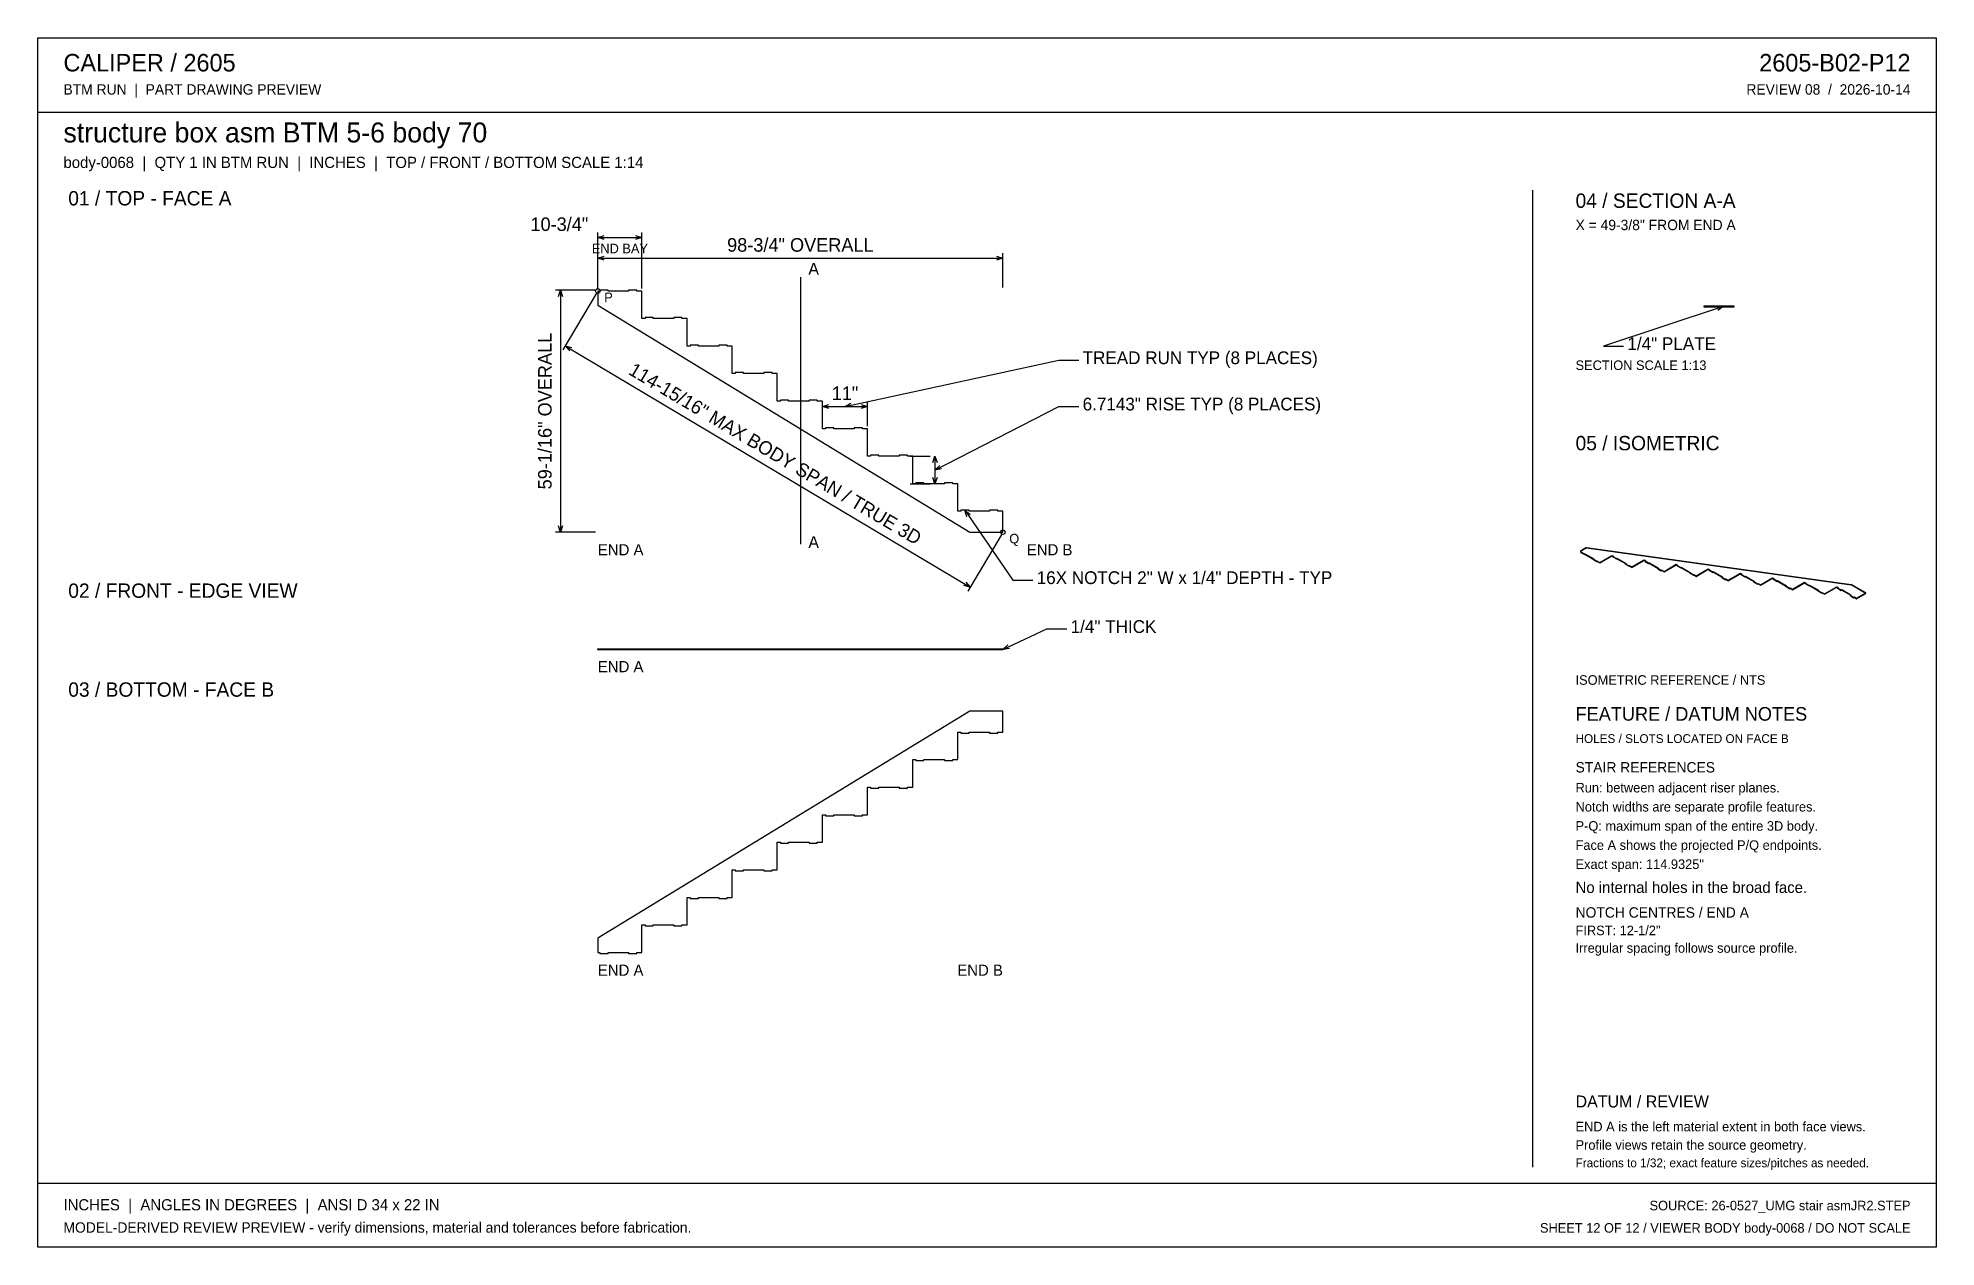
# Model space of a CAD drawing. Header units: inches. Extents: x 7 to 469, y 7 to 301.
import ezdxf
from ezdxf.enums import TextEntityAlignment as Align

# ---------------------------------------------------------------- set-up
doc = ezdxf.new("R2010")
doc.units = ezdxf.units.IN
doc.header["$MEASUREMENT"] = 0

msp = doc.modelspace()

# ---------------------------------------------------------------- linework, layer by layer
at = {"layer": 'ANNOTATION'}
for p, q in [((143.12, 240.28), (143.12, 253.94)), ((143.12, 252.78), (144.68, 253.26)), ((143.12, 252.78), (153.88, 252.78)), ((144.68, 252.29), (143.12, 252.78)), ((152.32, 253.26), (153.88, 252.78)), ((153.88, 252.78), (152.32, 252.29)), ((153.88, 240.28), (153.88, 253.94)), ((143.12, 240.53), (143.12, 248.89)), ((143.12, 247.72), (144.68, 248.21)), ((143.12, 247.72), (241.88, 247.72)), ((144.68, 247.24), (143.12, 247.72)), ((240.32, 248.21), (241.88, 247.72)), ((241.88, 247.72), (240.32, 247.24)), ((241.88, 240.53), (241.88, 248.89)), ((192.5, 243.06), (192.5, 177.97)), ((142.54, 239.94), (132.82, 239.94)), ((133.5, 238.39), (133.99, 239.94)), ((133.99, 239.94), (133.99, 180.89)), ((133.99, 239.94), (134.47, 238.39)), ((142.83, 239.19), (134.57, 225.33)), ((417.47, 235.92), (388.31, 226.26)), ((415.84, 235.89), (417.47, 235.92)), ((417.47, 235.92), (416.15, 234.97)), ((135.17, 226.33), (233.92, 167.53)), ((136.25, 225.12), (135.17, 226.33)), ((135.17, 226.33), (136.75, 225.95)), ((203.38, 211.57), (255.49, 222.83)), ((255.49, 222.83), (260.35, 222.83)), ((388.31, 226.26), (393.17, 226.26)), ((197.88, 206.71), (197.88, 212.73)), ((197.88, 211.57), (199.43, 212.05)), ((197.88, 211.57), (208.88, 211.57)), ((199.43, 211.08), (197.88, 211.57)), ((203.38, 211.57), (204.79, 212.37)), ((205, 211.42), (203.38, 211.57)), ((207.32, 212.05), (208.88, 211.57)), ((208.88, 211.57), (207.32, 211.08)), ((208.88, 206.71), (208.88, 212.73)), ((225.32, 196.05), (255.49, 211.56)), ((255.49, 211.56), (260.35, 211.56)), ((219.29, 199.41), (224.15, 199.41)), ((224.83, 197.85), (225.32, 199.41)), ((225.32, 199.41), (225.32, 192.69)), ((225.32, 199.41), (225.81, 197.85)), ((225.32, 196.05), (226.48, 197.19)), ((226.93, 196.33), (225.32, 196.05)), ((219.29, 192.69), (224.15, 192.69)), ((225.32, 192.69), (224.83, 194.25)), ((225.81, 194.25), (225.32, 192.69)), ((232.62, 186.23), (244.29, 169.22)), ((233.1, 184.67), (232.62, 186.23)), ((232.62, 186.23), (233.91, 185.22)), ((142.54, 180.89), (132.82, 180.89)), ((133.99, 180.89), (133.5, 182.45)), ((134.47, 182.45), (133.99, 180.89)), ((241.58, 180.39), (233.32, 166.52)), ((233.92, 167.53), (232.33, 167.9)), ((232.83, 168.74), (233.92, 167.53)), ((244.29, 169.22), (249.15, 169.22)), ((241.88, 152.32), (252.57, 157.31)), ((241.88, 152.32), (243.08, 153.42)), ((252.57, 157.31), (257.43, 157.31)), ((243.49, 152.54), (241.88, 152.32))]:
    msp.add_line(p, q, dxfattribs=at)
for centre in [(143.12, 239.69), (241.88, 180.89)]:
    msp.add_circle(centre, 0.544, dxfattribs=at)
at = {"layer": 'OUTLINE'}
for p, q in [((6.61, 301.39), (469.39, 301.39)), ((6.61, 6.61), (6.61, 301.39)), ((469.39, 301.39), (469.39, 6.61)), ((6.61, 283.31), (469.39, 283.31)), ((371, 264.25), (371, 26.06)), ((143.12, 239.69), (143.12, 236.24)), ((143.62, 239.69), (143.12, 239.69)), ((143.12, 236.24), (233.8, 180.89)), ((145.62, 239.94), (143.62, 239.94)), ((143.62, 239.94), (143.62, 239.69)), ((145.62, 239.69), (145.62, 239.94)), ((150.63, 239.69), (145.62, 239.69)), ((152.63, 239.94), (150.63, 239.94)), ((150.63, 239.94), (150.63, 239.69)), ((152.63, 239.69), (152.63, 239.94)), ((153.88, 239.69), (152.63, 239.69)), ((153.88, 232.98), (153.88, 239.69)), ((412.82, 236.06), (420.08, 236.06)), ((412.82, 235.79), (412.82, 236.06)), ((413.4, 235.79), (413.67, 236.06)), ((414.96, 235.79), (415.23, 236.06)), ((416.52, 235.79), (416.78, 236.06)), ((418.07, 235.79), (418.34, 236.06)), ((419.63, 235.79), (419.9, 236.06)), ((420.08, 236.06), (420.08, 235.79)), ((154.63, 232.98), (153.88, 232.98)), ((156.63, 233.23), (154.63, 233.23)), ((154.63, 233.23), (154.63, 232.98)), ((156.63, 232.98), (156.63, 233.23)), ((161.63, 232.98), (156.63, 232.98)), ((163.63, 233.23), (161.63, 233.23)), ((161.63, 233.23), (161.63, 232.98)), ((163.63, 232.98), (163.63, 233.23)), ((164.88, 232.98), (163.63, 232.98)), ((164.88, 226.27), (164.88, 232.98)), ((420.08, 235.79), (412.82, 235.79)), ((165.63, 226.27), (164.88, 226.27)), ((167.62, 226.52), (165.63, 226.52)), ((165.63, 226.52), (165.63, 226.27)), ((167.62, 226.27), (167.62, 226.52)), ((172.62, 226.27), (167.62, 226.27)), ((174.62, 226.52), (172.62, 226.52)), ((172.62, 226.52), (172.62, 226.27)), ((174.62, 226.27), (174.62, 226.52)), ((175.88, 226.27), (174.62, 226.27)), ((175.88, 219.55), (175.88, 226.27)), ((176.62, 219.55), (175.88, 219.55)), ((178.62, 219.8), (176.62, 219.8)), ((176.62, 219.8), (176.62, 219.55)), ((178.62, 219.55), (178.62, 219.8)), ((183.62, 219.55), (178.62, 219.55)), ((185.62, 219.8), (183.62, 219.8)), ((183.62, 219.8), (183.62, 219.55)), ((185.62, 219.55), (185.62, 219.8)), ((186.88, 219.55), (185.62, 219.55)), ((186.88, 212.84), (186.88, 219.55)), ((189.63, 213.09), (187.63, 213.09)), ((187.63, 213.09), (187.63, 212.84)), ((189.63, 212.84), (189.63, 213.09)), ((196.63, 213.09), (194.63, 213.09)), ((194.63, 213.09), (194.63, 212.84)), ((196.63, 212.84), (196.63, 213.09)), ((187.63, 212.84), (186.88, 212.84)), ((194.63, 212.84), (189.63, 212.84)), ((197.88, 212.84), (196.63, 212.84)), ((197.88, 206.12), (197.88, 212.84)), ((198.62, 206.12), (197.88, 206.12)), ((200.63, 206.37), (198.62, 206.37)), ((198.62, 206.37), (198.62, 206.12)), ((200.63, 206.12), (200.63, 206.37)), ((205.62, 206.12), (200.63, 206.12)), ((207.62, 206.37), (205.62, 206.37)), ((205.62, 206.37), (205.62, 206.12)), ((207.62, 206.12), (207.62, 206.37)), ((208.88, 206.12), (207.62, 206.12)), ((208.88, 199.41), (208.88, 206.12)), ((209.62, 199.41), (208.88, 199.41)), ((211.62, 199.66), (209.62, 199.66)), ((209.62, 199.66), (209.62, 199.41)), ((211.62, 199.41), (211.62, 199.66)), ((216.62, 199.41), (211.62, 199.41)), ((218.62, 199.66), (216.62, 199.66)), ((216.62, 199.66), (216.62, 199.41)), ((218.62, 199.41), (218.62, 199.66)), ((219.88, 199.41), (218.62, 199.41)), ((219.88, 192.69), (219.88, 199.41)), ((220.62, 192.69), (219.88, 192.69)), ((222.63, 192.94), (220.62, 192.94)), ((220.62, 192.94), (220.62, 192.69)), ((222.63, 192.69), (222.63, 192.94)), ((227.62, 192.69), (222.63, 192.69)), ((229.63, 192.94), (227.62, 192.94)), ((227.62, 192.94), (227.62, 192.69)), ((229.63, 192.69), (229.63, 192.94)), ((230.88, 192.69), (229.63, 192.69)), ((230.88, 185.98), (230.88, 192.69)), ((231.63, 185.98), (230.88, 185.98)), ((233.62, 186.23), (231.63, 186.23)), ((231.63, 186.23), (231.63, 185.98)), ((233.62, 185.98), (233.62, 186.23)), ((238.63, 185.98), (233.62, 185.98)), ((240.62, 186.23), (238.63, 186.23)), ((238.63, 186.23), (238.63, 185.98)), ((240.62, 185.98), (240.62, 186.23)), ((241.88, 185.98), (240.62, 185.98)), ((241.88, 180.89), (241.88, 185.98)), ((233.8, 180.89), (241.88, 180.89)), ((384.19, 177.17), (382.67, 176.28)), ((384.19, 177.04), (382.67, 176.16)), ((382.67, 176.28), (382.67, 176.16)), ((382.67, 176.28), (382.89, 176.16)), ((382.67, 176.16), (382.89, 176.03)), ((382.78, 176.09), (382.89, 176.16)), ((382.78, 176.09), (383.66, 175.58)), ((382.78, 175.96), (382.78, 176.09)), ((382.78, 175.96), (382.89, 176.03)), ((382.78, 175.96), (383.66, 175.45)), ((382.89, 176.03), (382.89, 176.16)), ((384.19, 177.17), (448.71, 168.15)), ((384.19, 177.04), (384.19, 177.17)), ((384.19, 177.04), (448.71, 168.03)), ((383.66, 175.58), (383.77, 175.65)), ((383.66, 175.45), (383.66, 175.58)), ((383.66, 175.45), (383.77, 175.52)), ((383.77, 175.65), (385.98, 174.37)), ((383.77, 175.52), (383.77, 175.65)), ((383.77, 175.52), (385.98, 174.24)), ((385.87, 174.31), (385.98, 174.37)), ((385.87, 174.18), (385.87, 174.31)), ((385.87, 174.31), (386.75, 173.8)), ((385.87, 174.18), (385.98, 174.24)), ((385.87, 174.18), (386.75, 173.67)), ((385.98, 174.24), (385.98, 174.37)), ((386.75, 173.8), (386.86, 173.86)), ((386.75, 173.67), (386.75, 173.8)), ((386.75, 173.67), (386.86, 173.73)), ((386.86, 173.86), (387.42, 173.54)), ((386.86, 173.73), (386.86, 173.86)), ((386.86, 173.73), (387.42, 173.41)), ((387.42, 173.54), (390.38, 175.25)), ((387.42, 173.41), (390.38, 175.13)), ((387.42, 173.41), (387.42, 173.54)), ((390.38, 175.13), (390.38, 175.25)), ((390.38, 175.25), (390.71, 175.06)), ((390.38, 175.13), (390.71, 174.94)), ((390.6, 175), (390.71, 175.06)), ((390.6, 174.87), (390.6, 175)), ((390.6, 175), (391.49, 174.49)), ((390.6, 174.87), (390.71, 174.94)), ((390.6, 174.87), (391.49, 174.36)), ((390.71, 174.94), (390.71, 175.06)), ((391.49, 174.49), (391.6, 174.55)), ((391.49, 174.36), (391.49, 174.49)), ((391.49, 174.36), (391.6, 174.43)), ((391.6, 174.55), (393.81, 173.28)), ((391.6, 174.43), (391.6, 174.55)), ((391.6, 174.43), (393.81, 173.15)), ((393.7, 173.21), (393.81, 173.28)), ((393.7, 173.09), (393.7, 173.21)), ((393.7, 173.21), (394.58, 172.7)), ((393.7, 173.09), (393.81, 173.15)), ((393.7, 173.09), (394.58, 172.58)), ((393.81, 173.15), (393.81, 173.28)), ((394.58, 172.7), (394.69, 172.77)), ((394.58, 172.58), (394.58, 172.7)), ((394.58, 172.58), (394.69, 172.64)), ((394.69, 172.64), (394.69, 172.77)), ((394.69, 172.77), (395.24, 172.45)), ((394.69, 172.64), (395.24, 172.32)), ((395.24, 172.45), (398.21, 174.16)), ((395.24, 172.32), (398.21, 174.03)), ((395.24, 172.32), (395.24, 172.45)), ((398.21, 174.16), (398.54, 173.97)), ((398.21, 174.03), (398.21, 174.16)), ((398.21, 174.03), (398.54, 173.84)), ((398.43, 173.91), (398.54, 173.97)), ((398.43, 173.91), (399.31, 173.4)), ((398.43, 173.78), (398.43, 173.91)), ((398.43, 173.78), (398.54, 173.84)), ((398.43, 173.78), (399.31, 173.27)), ((398.54, 173.84), (398.54, 173.97)), ((399.31, 173.4), (399.42, 173.46)), ((399.31, 173.27), (399.31, 173.4)), ((399.31, 173.27), (399.42, 173.33)), ((399.42, 173.33), (399.42, 173.46)), ((399.42, 173.46), (401.63, 172.18)), ((399.42, 173.33), (401.63, 172.06)), ((401.52, 172.12), (401.63, 172.18)), ((401.52, 171.99), (401.52, 172.12)), ((401.52, 172.12), (402.41, 171.61)), ((401.52, 171.99), (401.63, 172.06)), ((401.52, 171.99), (402.41, 171.48)), ((401.63, 172.06), (401.63, 172.18)), ((402.41, 171.61), (402.52, 171.67)), ((402.41, 171.48), (402.41, 171.61)), ((402.41, 171.48), (402.52, 171.55)), ((402.52, 171.67), (403.07, 171.35)), ((402.52, 171.55), (402.52, 171.67)), ((402.52, 171.55), (403.07, 171.23)), ((403.07, 171.35), (406.04, 173.07)), ((403.07, 171.23), (406.04, 172.94)), ((403.07, 171.23), (403.07, 171.35)), ((406.04, 172.94), (406.04, 173.07)), ((406.04, 173.07), (406.37, 172.88)), ((406.04, 172.94), (406.37, 172.75)), ((406.26, 172.81), (406.37, 172.88)), ((406.26, 172.81), (407.14, 172.3)), ((406.26, 172.68), (406.26, 172.81)), ((406.26, 172.68), (406.37, 172.75)), ((406.26, 172.68), (407.14, 172.17)), ((406.37, 172.75), (406.37, 172.88)), ((407.14, 172.3), (407.25, 172.37)), ((407.14, 172.17), (407.14, 172.3)), ((407.14, 172.17), (407.25, 172.24)), ((407.25, 172.37), (409.46, 171.09)), ((407.25, 172.24), (407.25, 172.37)), ((407.25, 172.24), (409.46, 170.96)), ((410.9, 170.26), (413.86, 171.97)), ((410.9, 170.13), (413.86, 171.85)), ((413.86, 171.97), (414.19, 171.78)), ((413.86, 171.85), (413.86, 171.97)), ((413.86, 171.85), (414.19, 171.66)), ((414.08, 171.72), (414.19, 171.78)), ((414.08, 171.59), (414.08, 171.72)), ((414.08, 171.72), (414.97, 171.21)), ((414.08, 171.59), (414.19, 171.66)), ((414.08, 171.59), (414.97, 171.08)), ((414.19, 171.66), (414.19, 171.78)), ((414.97, 171.21), (415.08, 171.27)), ((415.08, 171.27), (417.29, 170)), ((415.08, 171.15), (415.08, 171.27)), ((409.35, 171.03), (409.46, 171.09)), ((409.35, 171.03), (410.23, 170.52)), ((409.35, 170.9), (409.35, 171.03)), ((409.35, 170.9), (409.46, 170.96)), ((409.35, 170.9), (410.23, 170.39)), ((409.46, 170.96), (409.46, 171.09)), ((410.23, 170.52), (410.34, 170.58)), ((410.23, 170.39), (410.23, 170.52)), ((410.23, 170.39), (410.34, 170.45)), ((410.34, 170.45), (410.34, 170.58)), ((410.34, 170.58), (410.9, 170.26)), ((410.34, 170.45), (410.9, 170.13)), ((410.9, 170.13), (410.9, 170.26)), ((414.97, 171.08), (414.97, 171.21)), ((414.97, 171.08), (415.08, 171.15)), ((415.08, 171.15), (417.29, 169.87)), ((417.18, 169.93), (417.29, 170)), ((417.18, 169.81), (417.18, 169.93)), ((417.18, 169.93), (418.06, 169.42)), ((417.18, 169.81), (417.29, 169.87)), ((417.18, 169.81), (418.06, 169.3)), ((417.29, 169.87), (417.29, 170)), ((418.06, 169.42), (418.17, 169.49)), ((418.06, 169.3), (418.06, 169.42)), ((418.06, 169.3), (418.17, 169.36)), ((418.17, 169.36), (418.17, 169.49)), ((418.17, 169.49), (418.72, 169.17)), ((418.17, 169.36), (418.72, 169.04)), ((418.72, 169.17), (421.69, 170.88)), ((418.72, 169.04), (421.69, 170.75)), ((418.72, 169.04), (418.72, 169.17)), ((421.69, 170.88), (422.02, 170.69)), ((421.69, 170.75), (421.69, 170.88)), ((421.69, 170.75), (422.02, 170.56)), ((421.91, 170.63), (422.02, 170.69)), ((421.91, 170.63), (422.79, 170.12)), ((421.91, 170.5), (421.91, 170.63)), ((421.91, 170.5), (422.02, 170.56)), ((421.91, 170.5), (422.79, 169.99)), ((422.02, 170.56), (422.02, 170.69)), ((422.79, 170.12), (422.9, 170.18)), ((422.79, 169.99), (422.79, 170.12)), ((422.79, 169.99), (422.9, 170.05)), ((422.9, 170.18), (425.11, 168.9)), ((422.9, 170.05), (422.9, 170.18)), ((422.9, 170.05), (425.11, 168.78)), ((425, 168.84), (425.11, 168.9)), ((425, 168.84), (425.89, 168.33)), ((425, 168.71), (425, 168.84)), ((425, 168.71), (425.11, 168.78)), ((425, 168.71), (425.89, 168.2)), ((425.11, 168.78), (425.11, 168.9)), ((425.89, 168.33), (426, 168.39)), ((425.89, 168.2), (425.89, 168.33)), ((425.89, 168.2), (426, 168.27)), ((426, 168.27), (426, 168.39)), ((426, 168.39), (426.55, 168.07)), ((426, 168.27), (426.55, 167.95)), ((426.55, 168.07), (429.52, 169.79)), ((426.55, 167.95), (429.52, 169.66)), ((426.55, 167.95), (426.55, 168.07)), ((429.52, 169.79), (429.85, 169.6)), ((429.52, 169.66), (429.52, 169.79)), ((429.52, 169.66), (429.85, 169.47)), ((429.74, 169.53), (429.85, 169.6)), ((429.74, 169.53), (430.62, 169.02)), ((429.74, 169.41), (429.74, 169.53)), ((429.74, 169.41), (429.85, 169.47)), ((429.74, 169.41), (430.62, 168.89)), ((429.85, 169.47), (429.85, 169.6)), ((430.62, 169.02), (430.73, 169.09)), ((430.62, 168.89), (430.62, 169.02)), ((430.62, 168.89), (430.73, 168.96)), ((430.73, 168.96), (430.73, 169.09)), ((430.73, 169.09), (432.94, 167.81)), ((430.73, 168.96), (432.94, 167.68)), ((432.83, 167.75), (432.94, 167.81)), ((432.83, 167.75), (433.71, 167.24)), ((432.83, 167.62), (432.83, 167.75)), ((432.83, 167.62), (432.94, 167.68)), ((432.83, 167.62), (433.71, 167.11)), ((432.94, 167.68), (432.94, 167.81)), ((433.71, 167.24), (433.82, 167.3)), ((433.71, 167.11), (433.71, 167.24)), ((433.71, 167.11), (433.82, 167.17)), ((433.82, 167.17), (433.82, 167.3)), ((433.82, 167.3), (434.38, 166.98)), ((433.82, 167.17), (434.38, 166.85)), ((434.38, 166.98), (437.34, 168.69)), ((434.38, 166.85), (437.34, 168.57)), ((434.38, 166.85), (434.38, 166.98)), ((437.34, 168.69), (437.67, 168.5)), ((437.34, 168.57), (437.34, 168.69)), ((437.34, 168.57), (437.67, 168.38)), ((437.56, 168.44), (437.67, 168.5)), ((437.56, 168.31), (437.56, 168.44)), ((437.56, 168.44), (438.45, 167.93)), ((437.56, 168.31), (437.67, 168.38)), ((437.56, 168.31), (438.45, 167.8)), ((437.67, 168.38), (437.67, 168.5)), ((438.45, 167.93), (438.56, 167.99)), ((438.45, 167.8), (438.45, 167.93)), ((438.45, 167.8), (438.56, 167.87)), ((438.56, 167.87), (438.56, 167.99)), ((438.56, 167.99), (440.77, 166.72)), ((438.56, 167.87), (440.77, 166.59)), ((440.66, 166.65), (440.77, 166.72)), ((440.66, 166.65), (441.54, 166.14)), ((440.66, 166.53), (440.66, 166.65)), ((440.77, 166.59), (440.77, 166.72)), ((442.2, 165.89), (445.17, 167.6)), ((442.2, 165.76), (445.17, 167.47)), ((445.17, 167.47), (445.17, 167.6)), ((445.17, 167.6), (445.5, 167.41)), ((445.17, 167.47), (445.5, 167.28)), ((445.39, 167.35), (445.5, 167.41)), ((445.39, 167.22), (445.39, 167.35)), ((445.39, 167.35), (446.27, 166.84)), ((445.39, 167.22), (445.5, 167.28)), ((445.39, 167.22), (446.27, 166.71)), ((445.5, 167.28), (445.5, 167.41)), ((446.27, 166.84), (446.38, 166.9)), ((446.27, 166.71), (446.27, 166.84)), ((446.27, 166.71), (446.38, 166.77)), ((446.38, 166.77), (446.38, 166.9)), ((446.38, 166.9), (448.59, 165.62)), ((446.38, 166.77), (448.59, 165.5)), ((452.28, 166.09), (448.71, 168.15)), ((448.71, 168.03), (448.71, 168.15)), ((452.28, 165.97), (448.71, 168.03)), ((440.66, 166.53), (440.77, 166.59)), ((440.66, 166.53), (441.54, 166.02)), ((441.54, 166.14), (441.65, 166.21)), ((441.54, 166.02), (441.54, 166.14)), ((441.54, 166.02), (441.65, 166.08)), ((441.65, 166.08), (441.65, 166.21)), ((441.65, 166.21), (442.2, 165.89)), ((441.65, 166.08), (442.2, 165.76)), ((442.2, 165.76), (442.2, 165.89)), ((448.48, 165.56), (448.59, 165.62)), ((448.48, 165.43), (448.48, 165.56)), ((448.48, 165.56), (449.37, 165.05)), ((448.48, 165.43), (448.59, 165.5)), ((448.48, 165.43), (449.37, 164.92)), ((448.59, 165.5), (448.59, 165.62)), ((449.37, 165.05), (449.48, 165.11)), ((449.37, 164.92), (449.37, 165.05)), ((449.37, 164.92), (449.48, 164.99)), ((449.48, 164.99), (449.48, 165.11)), ((449.48, 165.11), (450.03, 164.8)), ((449.48, 164.99), (450.03, 164.67)), ((450.03, 164.8), (452.28, 166.09)), ((450.03, 164.67), (452.28, 165.97)), ((450.03, 164.67), (450.03, 164.8)), ((452.28, 165.97), (452.28, 166.09)), ((143.12, 152.44), (241.88, 152.44)), ((143.12, 152.19), (143.12, 152.44)), ((241.88, 152.19), (143.12, 152.19)), ((241.88, 152.44), (241.88, 152.19)), ((233.8, 137.25), (143.12, 81.9)), ((241.88, 137.25), (233.8, 137.25)), ((241.88, 132.16), (241.88, 137.25)), ((230.88, 125.45), (230.88, 132.16)), ((230.88, 132.16), (231.63, 132.16)), ((231.63, 132.16), (231.63, 131.91)), ((231.63, 131.91), (233.62, 131.91)), ((233.62, 131.91), (233.62, 132.16)), ((233.62, 132.16), (238.63, 132.16)), ((238.63, 132.16), (238.63, 131.91)), ((238.63, 131.91), (240.62, 131.91)), ((240.62, 131.91), (240.62, 132.16)), ((240.62, 132.16), (241.88, 132.16)), ((219.88, 118.73), (219.88, 125.45)), ((219.88, 125.45), (220.62, 125.45)), ((220.62, 125.45), (220.62, 125.2)), ((220.62, 125.2), (222.63, 125.2)), ((222.63, 125.2), (222.63, 125.45)), ((222.63, 125.45), (227.62, 125.45)), ((227.62, 125.45), (227.62, 125.2)), ((227.62, 125.2), (229.63, 125.2)), ((229.63, 125.2), (229.63, 125.45)), ((229.63, 125.45), (230.88, 125.45)), ((208.88, 112.02), (208.88, 118.73)), ((208.88, 118.73), (209.62, 118.73)), ((209.62, 118.73), (209.62, 118.48)), ((209.62, 118.48), (211.62, 118.48)), ((211.62, 118.48), (211.62, 118.73)), ((211.62, 118.73), (216.62, 118.73)), ((216.62, 118.73), (216.62, 118.48)), ((216.62, 118.48), (218.62, 118.48)), ((218.62, 118.48), (218.62, 118.73)), ((218.62, 118.73), (219.88, 118.73)), ((197.88, 105.3), (197.88, 112.02)), ((197.88, 112.02), (198.62, 112.02)), ((198.62, 112.02), (198.62, 111.77)), ((198.62, 111.77), (200.63, 111.77)), ((200.63, 111.77), (200.63, 112.02)), ((200.63, 112.02), (205.62, 112.02)), ((205.62, 112.02), (205.62, 111.77)), ((205.62, 111.77), (207.62, 111.77)), ((207.62, 111.77), (207.62, 112.02)), ((207.62, 112.02), (208.88, 112.02)), ((186.88, 98.59), (186.88, 105.3)), ((186.88, 105.3), (187.63, 105.3)), ((187.63, 105.3), (187.63, 105.05)), ((187.63, 105.05), (189.63, 105.05)), ((189.63, 105.05), (189.63, 105.3)), ((189.63, 105.3), (194.63, 105.3)), ((194.63, 105.3), (194.63, 105.05)), ((194.63, 105.05), (196.63, 105.05)), ((196.63, 105.05), (196.63, 105.3)), ((196.63, 105.3), (197.88, 105.3)), ((175.88, 91.87), (175.88, 98.59)), ((175.88, 98.59), (176.62, 98.59)), ((176.62, 98.59), (176.62, 98.34)), ((176.62, 98.34), (178.62, 98.34)), ((178.62, 98.34), (178.62, 98.59)), ((178.62, 98.59), (183.62, 98.59)), ((183.62, 98.59), (183.62, 98.34)), ((183.62, 98.34), (185.62, 98.34)), ((185.62, 98.34), (185.62, 98.59)), ((185.62, 98.59), (186.88, 98.59)), ((164.88, 85.16), (164.88, 91.87)), ((164.88, 91.87), (165.63, 91.87)), ((165.63, 91.87), (165.63, 91.62)), ((165.63, 91.62), (167.62, 91.62)), ((167.62, 91.62), (167.62, 91.87)), ((167.62, 91.87), (172.62, 91.87)), ((172.62, 91.87), (172.62, 91.62)), ((172.62, 91.62), (174.62, 91.62)), ((174.62, 91.62), (174.62, 91.87)), ((174.62, 91.87), (175.88, 91.87)), ((153.88, 78.45), (153.88, 85.16)), ((153.88, 85.16), (154.63, 85.16)), ((154.63, 85.16), (154.63, 84.91)), ((154.63, 84.91), (156.63, 84.91)), ((156.63, 84.91), (156.63, 85.16)), ((156.63, 85.16), (161.63, 85.16)), ((161.63, 85.16), (161.63, 84.91)), ((161.63, 84.91), (163.63, 84.91)), ((163.63, 84.91), (163.63, 85.16)), ((163.63, 85.16), (164.88, 85.16)), ((143.12, 81.9), (143.12, 78.45)), ((143.12, 78.45), (143.62, 78.45)), ((143.62, 78.45), (143.62, 78.2)), ((143.62, 78.2), (145.62, 78.2)), ((145.62, 78.2), (145.62, 78.45)), ((145.62, 78.45), (150.63, 78.45)), ((150.63, 78.45), (150.63, 78.2)), ((150.63, 78.2), (152.63, 78.2)), ((152.63, 78.2), (152.63, 78.45)), ((152.63, 78.45), (153.88, 78.45)), ((6.61, 22.17), (469.39, 22.17)), ((469.39, 6.61), (6.61, 6.61))]:
    msp.add_line(p, q, dxfattribs=at)

# ---------------------------------------------------------------- texts
at = {"layer": 'ANNOTATION'}
for s, height, p in [('CALIPER / 2605', 4.2778, (12.83, 293.22)), ('BTM RUN  |  PART DRAWING PREVIEW', 2.5278, (12.83, 287.58)), ('structure box asm BTM 5-6 body 70', 4.8611, (12.83, 275.92)), ('body-0068  |  QTY 1 IN BTM RUN  |  INCHES  |  TOP / FRONT / BOTTOM SCALE 1:14', 2.7222, (12.83, 269.69)), ('01 / TOP - FACE A', 3.5, (14, 260.56)), ('04 / SECTION A-A', 3.5, (381.5, 259.97)), ('X = 49-3/8" FROM END A', 2.5278, (381.5, 254.53)), ('A', 2.92, (194.44, 243.64)), ('P', 2.33, (144.68, 236.97)), ('1/4" PLATE', 3.111, (394.14, 225.29)), ('TREAD RUN TYP (8 PLACES)', 3.1111, (261.32, 221.86)), ('SECTION SCALE 1:13', 2.3333, (381.5, 220.43)), ('6.7143" RISE TYP (8 PLACES)', 3.1111, (261.32, 210.58)), ('05 / ISOMETRIC', 3.5, (381.5, 200.86)), ('Q', 2.33, (243.43, 178.17)), ('END A', 2.722, (143.12, 175.25)), ('A', 2.92, (194.44, 177)), ('END B', 2.722, (247.71, 175.25)), ('16X NOTCH 2" W x 1/4" DEPTH - TYP', 3.1111, (250.12, 168.25)), ('02 / FRONT - EDGE VIEW', 3.5, (14, 164.89)), ('1/4" THICK', 3.111, (258.4, 156.33)), ('END A', 2.722, (143.12, 146.75)), ('03 / BOTTOM - FACE B', 3.5, (14, 140.78)), ('ISOMETRIC REFERENCE / NTS', 2.3333, (381.5, 143.69)), ('FEATURE / DATUM NOTES', 3.3056, (381.5, 134.94)), ('HOLES / SLOTS LOCATED ON FACE B', 2.1389, (381.5, 129.5)), ('STAIR REFERENCES', 2.5278, (381.5, 122.31)), ('Run: between adjacent riser planes.', 2.3333, (381.5, 117.44)), ('Notch widths are separate profile features.', 2.3333, (381.5, 112.78)), ('P-Q: maximum span of the entire 3D body.', 2.3333, (381.5, 108.11)), ('Face A shows the projected P/Q endpoints.', 2.3333, (381.5, 103.44)), ('Exact span: 114.9325"', 2.3333, (381.5, 98.78)), ('No internal holes in the broad face.', 2.7222, (381.5, 92.94)), ('NOTCH CENTRES / END A', 2.5278, (381.5, 86.92)), ('FIRST: 12-1/2"', 2.3333, (381.5, 82.64)), ('Irregular spacing follows source profile.', 2.3333, (381.5, 78.36)), ('END A', 2.722, (143.12, 72.75)), ('DATUM / REVIEW', 2.9167, (381.5, 40.64)), ('END A is the left material extent in both face views.', 2.3333, (381.5, 34.81)), ('Profile views retain the source geometry.', 2.3333, (381.5, 30.33)), ('Fractions to 1/32; exact feature sizes/pitches as needed.', 2.1389, (381.5, 26.06)), ('INCHES  |  ANGLES IN DEGREES  |  ANSI D 34 x 22 IN', 2.7222, (12.83, 15.56)), ('MODEL-DERIVED REVIEW PREVIEW - verify dimensions, material and tolerances before fabrication.', 2.5278, (12.83, 10.11))]:
    msp.add_text(s, height=height, dxfattribs=at).set_placement(p)
for s, height, p in [('2605-B02-P12', 4.2778, (463.17, 293.22)), ('REVIEW 08  /  2026-10-14', 2.5278, (463.17, 287.58)), ('10-3/4"', 3.306, (140.79, 254.33)), ('END B', 2.722, (241.88, 72.75)), ('SOURCE: 26-0527_UMG stair asmJR2.STEP', 2.3333, (463.17, 15.56)), ('SHEET 12 OF 12 / VIEWER BODY body-0068 / DO NOT SCALE', 2.3333, (463.17, 10.11))]:
    msp.add_text(s, height=height, dxfattribs=at).set_placement(p, align=Align.RIGHT)
for s, height, p in [('END BAY', 2.333, (148.5, 248.89)), ('98-3/4" OVERALL', 3.3056, (192.5, 249.28)), ('11"', 3.306, (203.38, 213.12))]:
    msp.add_text(s, height=height, dxfattribs=at).set_placement(p, align=Align.CENTER)
for s, rotation, p in [('59-1/16" OVERALL', 90, (131.85, 210.42)), ('114-15/16" MAX BODY SPAN / TRUE 3D', -30.7729, (185.54, 198.6))]:
    msp.add_text(s, height=3.3056, rotation=rotation, dxfattribs=at).set_placement(p, align=Align.CENTER)

doc.saveas('drawing.dxf')
